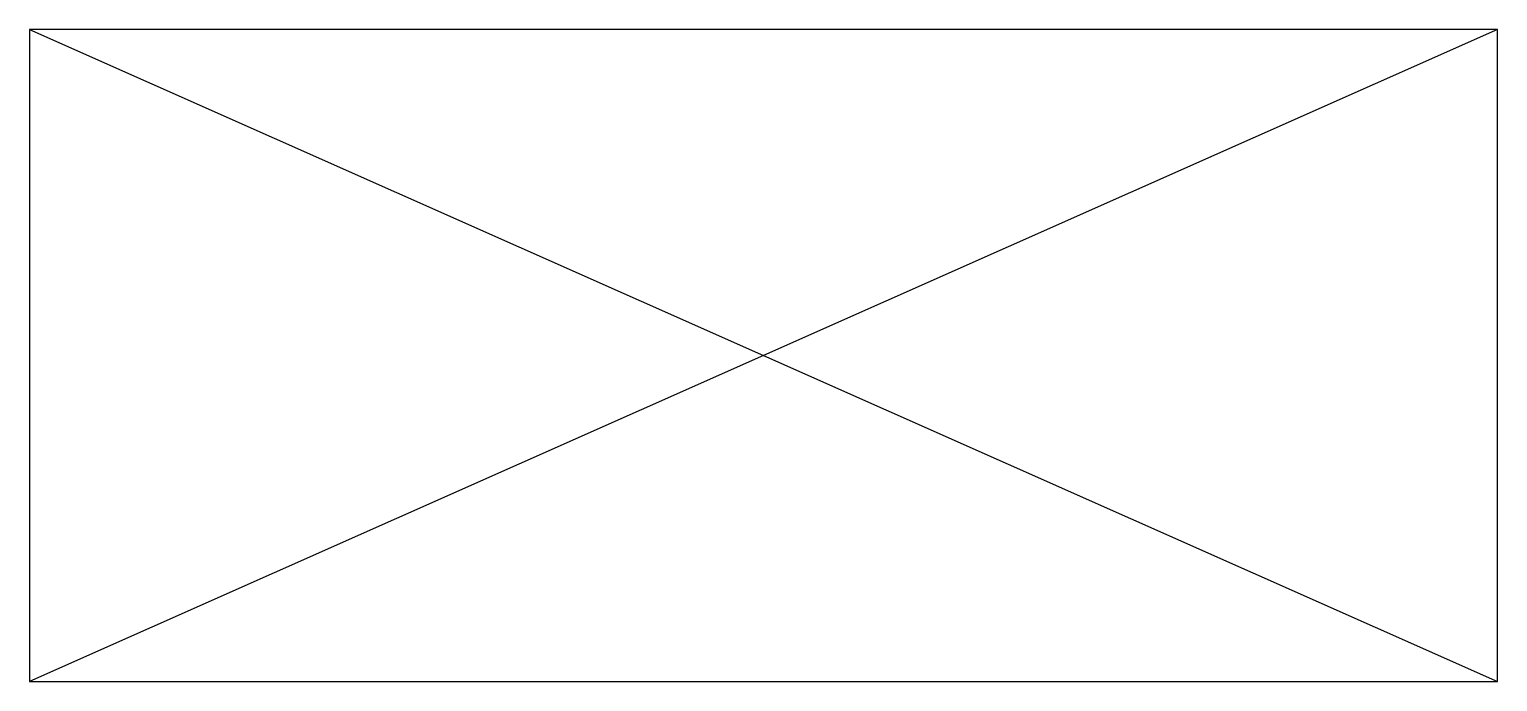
# Model space of a CAD drawing. Header units: inches. Extents: x 19.19 to 28.19, y 17.06 to 21.06.
import ezdxf

# ---------------------------------------------------------------- set-up
doc = ezdxf.new("R2010")
doc.units = ezdxf.units.IN
doc.header["$MEASUREMENT"] = 0
doc.layers.add('SW', color=7, linetype='Continuous')

# ---------------------------------------------------------------- blocks, each defined once
blk = doc.blocks.new('SW')
for p, q in [((0, 4), (9, 0)), ((9, 4), (0, 0))]:
    blk.add_line(p, q)
blk.add_lwpolyline([(0, 0), (9, 0), (9, 4), (0, 4)], close=True)

msp = doc.modelspace()

# ---------------------------------------------------------------- block references
at = {"layer": 'SW'}
msp.add_blockref('SW', (19.1905, 17.0605), dxfattribs=at)

doc.saveas('drawing.dxf')
